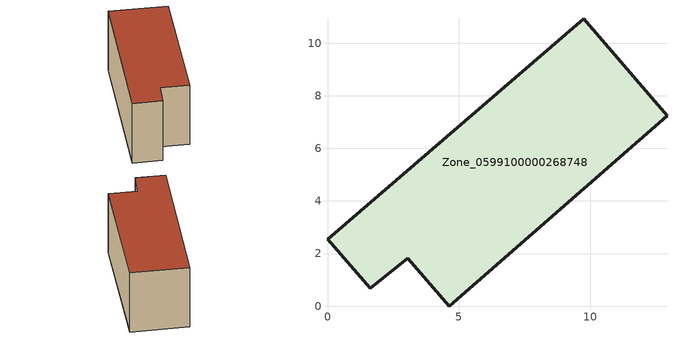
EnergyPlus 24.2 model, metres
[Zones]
Zone_0599100000268748
 floor ground (C_G): 3.05,1.82 1.63,0.68 0,2.54 9.76,10.93 12.92,7.25 4.63,0 z0
 wall outside (C_F): 9.76,10.93 0,2.54 1.63,0.68 3.05,1.82 4.63,0 12.92,7.25 9.76,10.93 z0:5.83
 roof outside (C_R): 4.63,0 12.92,7.25 9.76,10.93 0,2.54 1.63,0.68 3.05,1.82 z5.83
[BUILDING]
Pand.0599100000268748: North Axis=0; Terrain=City; Loads Convergence Tolerance Value=0.04; Temperature Convergence Tolerance Value=0.4; Solar Distribution=FullExterior; Maximum Number of Warmup Days=25; Minimum Number of Warmup Days=1
[Site:Location]
Rotterdam.The.Hague.AP_ZH_NLD Design_Conditions: Latitude=51.96; Longitude=4.45; Time Zone=1; Elevation=-4.5
[SITE:GROUNDTEMPERATURE:BUILDINGSURFACE]
18, 18, 18, 18, 18, 18, 18, 18, 18, 18, 18, 18
[MATERIAL] Thermal Absorptance=0.9; Solar Absorptance=0.7; Visible Absorptance=0.7
Name | Roughness | Thickness | Conductivity | Density | Specific Heat
G.TI.1946 | MediumSmooth | 0.15 | 1 | 540 | 1210
F.TI.1946 | Rough | 0.3 | 0.857143 | 1920 | 840
R.TI.1946 | MediumRough | 0.2 | 0.1 | 1500 | 1000
[CONSTRUCTION]
C_G: G.TI.1946
C_F: F.TI.1946
C_R: R.TI.1946
[ZONE]
Zone_0599100000268748: Type=1; Multiplier=1; Ceiling Height=Autocalculate; Volume=Autocalculate; Floor Area=autocalculate; Part of Total Floor Area=Yes
[ZONEINFILTRATION:DESIGNFLOWRATE]
Infil_Zone_0599100000268748: Zone or ZoneList or Space or SpaceList=Zone_0599100000268748; Schedule=AlwaysOn; Design Flow Rate Calculation Method=Flow/Area; Flow Rate per Floor Area=0.003; Constant Term Coefficient=1; Temperature Term Coefficient=0; Velocity Term Coefficient=0; Velocity Squared Term Coefficient=0
[HVACTEMPLATE:ZONE:IDEALLOADSAIRSYSTEM]
Zone_0599100000268748: Maximum Heating Supply Air Temperature=50; Minimum Cooling Supply Air Temperature=13; Maximum Heating Supply Air Humidity Ratio=0.0156; Minimum Cooling Supply Air Humidity Ratio=0.0077; Heating Limit=NoLimit; Cooling Limit=NoLimit; Dehumidification Control Type=ConstantSensibleHeatRatio; Cooling Sensible Heat Ratio=0.7; Dehumidification Setpoint=60; Humidification Control Type=None; Humidification Setpoint=30; Outdoor Air Method=None; Outdoor Air Flow Rate per Person=0.00944; Outdoor Air Flow Rate per Zone Floor Area=0; Outdoor Air Flow Rate per Zone=0; Demand Controlled Ventilation Type=None; Outdoor Air Economizer Type=NoEconomizer; Heat Recovery Type=None; Sensible Heat Recovery Effectiveness=0.7; Latent Heat Recovery Effectiveness=0.65
[ZONECONTROL:THERMOSTAT]
ThermostatControl_Zone_0599100000268748: Zone or ZoneList=Zone_0599100000268748; Control Type Schedule=DualSetpointControlType; Control 1=Thermostat_Zone_0599100000268748; Temperature Difference Between Cutout And Setpoint=0
[THERMOSTATSETPOINT:DUALSETPOINT]
Thermostat_Zone_0599100000268748: Heating Setpoint Temperature Schedule=HeatingSetpoint_Zone_0599100000268748; Cooling Setpoint Temperature Schedule=CoolingSetpoint_Zone_0599100000268748
[SCHEDULE:COMPACT]
HeatingSetpoint_Zone_0599100000268748: Through: 12/31, For: AllDays, Until: 24:00, 21
CoolingSetpoint_Zone_0599100000268748: Through: 12/31, For: AllDays, Until: 24:00, 24
DualSetpointControlType: Through: 12/31, For: AllDays, Until: 24:00, 4
AlwaysOn: Through: 12/31, For: AllDays, Until: 24:00, 1
